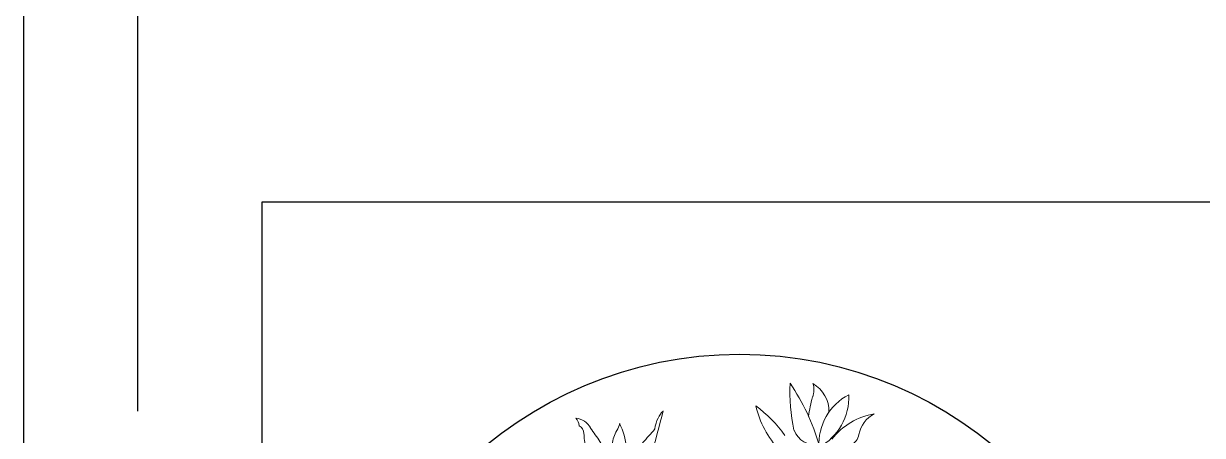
# Model space of a CAD drawing. Header units: inches. Extents: x 482566 to 494966, y -26460 to -22226.
# Drawn here: x 484497.2 to 484541.71, y -25021.54 to -25005.97 of the extents above; entities that cross this region are included whole.
import ezdxf

# ---------------------------------------------------------------- set-up
doc = ezdxf.new("R2010")
doc.units = ezdxf.units.IN
doc.header["$LTSCALE"] = 15
doc.header["$MEASUREMENT"] = 0
doc.linetypes.add('TRATTEGGIATA2', pattern=[9.525, 6.35, -3.175])
for name, color, linetype in [('furniture', 4, 'Continuous'), ('I-WALL-IN', 3, 'Continuous'), ('SUI GAS LINE', 30, 'TRATTEGGIATA2')]:
    doc.layers.add(name, color=color, linetype=linetype)
doc.layers.add('PLANTS', color=84, linetype='Continuous', lineweight=13)

# ---------------------------------------------------------------- blocks, each defined once
blk = doc.blocks.new('A$C137A2C16')
at = {"layer": 'PLANTS'}
for centre, radius, start, end in [((101.16, 68.67), 11, 294.743, 336.9478), ((107.69, 67.48), 4.75, 267.4107, 319.0432), ((107.4, 60.28), 2.46, 88.085, 140.8608), ((110.95, 50.72), 9.32, 75.2125, 137.7089), ((106.62, 65.34), 8.74, 252.8706, 320.0508), ((107.96, 55.59), 3.8, 159.9256, 235.675), ((88.05, 27.25), 33.85, 42.528, 61.1237), ((108.86, 52.22), 5.13, 17.02, 78.383), ((110.53, 73.18), 19.06, 263.8261, 273.4164), ((112.11, 51.05), 3.14, 58.1737, 98.05), ((86.39, 35.63), 24.03, 24.5287, 40.4887), ((119.13, 81.37), 31.84, 245.2985, 258.8941), ((115.08, 59.56), 15.53, 213.8622, 243.9161), ((103.96, -57.92), 89.26, 89.9312, 94.7245), ((119.79, -6.03), 41.3, 117.096, 121.2402), ((101.63, 34.7), 4.02, 260.7005, 286.9278), ((102.07, 34.67), 3.88, 280.7454, 300.9642), ((92.9, 15.32), 12.36, 51.7629, 70.463), ((97.54, 30.92), 6.33, 265.4609, 286.5574), ((100.43, 21.72), 3.32, 87.8789, 109.183), ((92.14, 17.55), 7.04, 35.3978, 77.221), ((114.41, 36.22), 22.04, 221.4231, 224.8806), ((101.09, 32.02), 12.66, 244.3284, 254.5087), ((97.28, 18.36), 1.52, 16.2599, 73.739), ((96.81, 18.43), 2.99, 351.5996, 48.3659), ((98.15, 16.95), 1.93, 32.9047, 72.2835)]:
    blk.add_arc(centre, radius, start, end, dxfattribs=at)

msp = doc.modelspace()

# ---------------------------------------------------------------- linework, layer by layer
at = {"layer": 'furniture'}
msp.add_circle((484524.238, -25033.487), 15.018, dxfattribs=at)
at = {"layer": 'I-WALL-IN'}
for p, q in [((484497.2, -23671.721, 6.93), (484497.2, -25280.471, 6.93)), ((484506.2, -25012.721, 6.93), (484506.2, -25271.471, 6.93)), ((484510.7, -25012.721, 6.93), (484506.2, -25012.721, 6.93))]:
    msp.add_line(p, q, dxfattribs=at)
at = {"layer": 'I-WALL-IN', "elevation": 6.93}
msp.add_lwpolyline([(484677.639, -25012.721), (484510.7, -25012.721)], dxfattribs=at)
at = {"layer": 'SUI GAS LINE'}
msp.add_line((484501.5, -24211), (484501.5, -25191), dxfattribs=at)

# ---------------------------------------------------------------- block references
at = {"layer": 'PLANTS', "xscale": -0.2359762172501539, "yscale": 0.2359762172501539, "zscale": 0.2359762172501539, "rotation": 256.9354429759433}
msp.add_blockref('A$C137A2C16', (484508.591, -25042.864, 6.142), dxfattribs=at)

doc.saveas('drawing.dxf')
